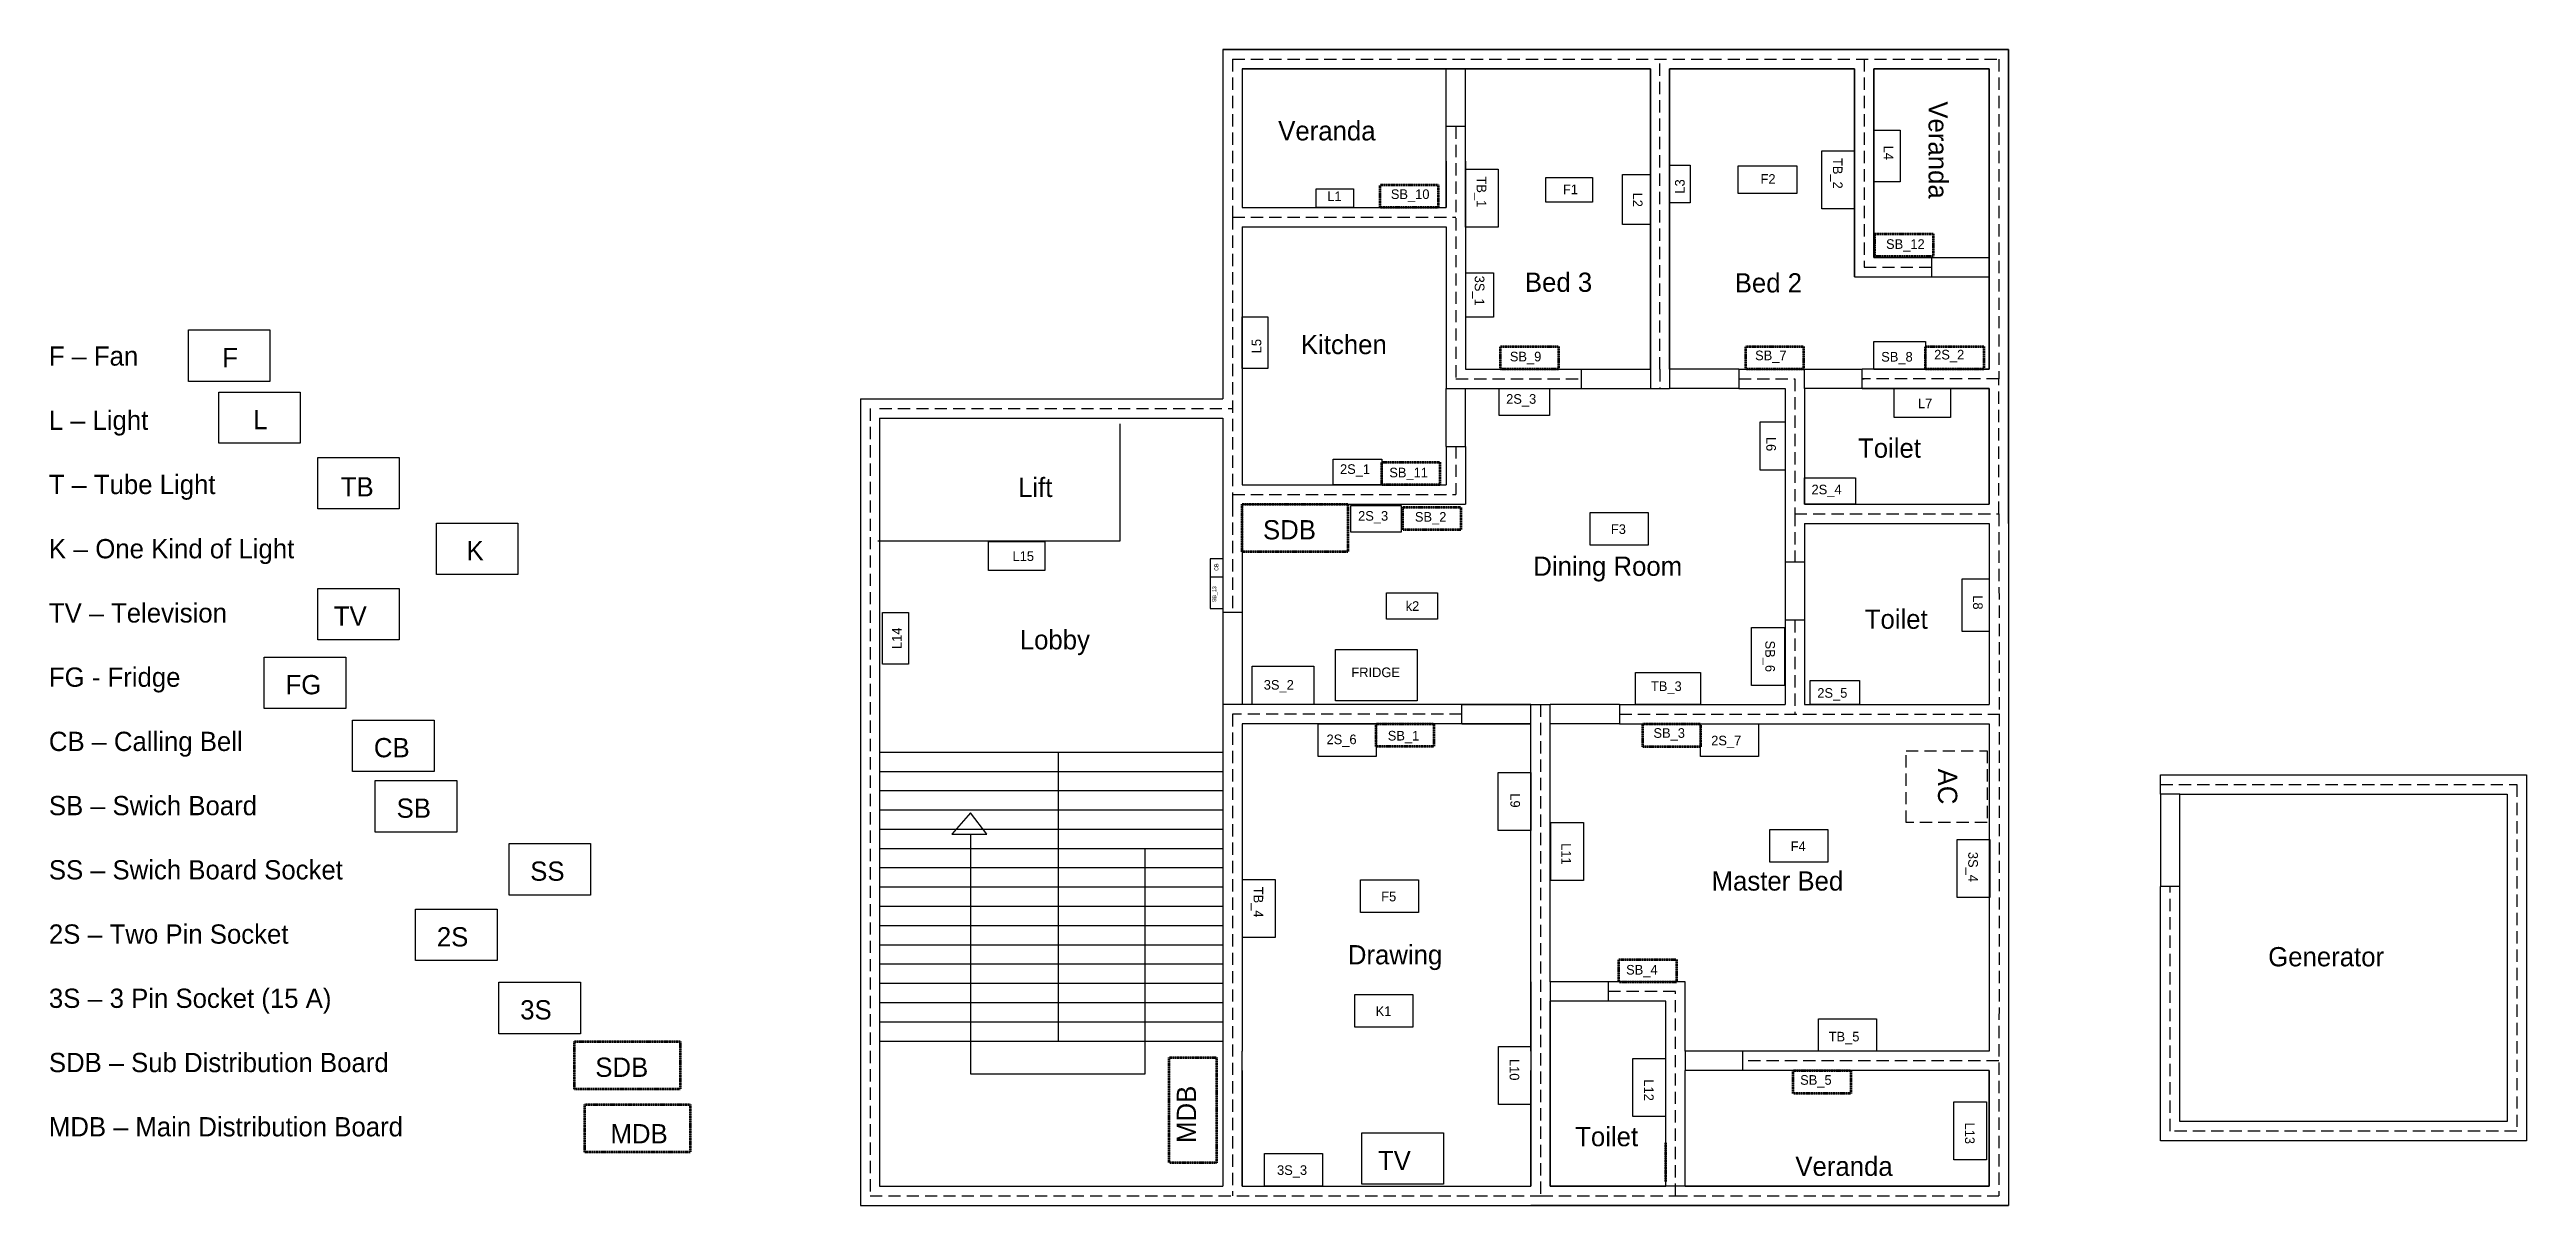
# Model space of a CAD drawing. Header units: inches. Extents: x -153 to 1134, y 119 to 719.
import ezdxf

# ---------------------------------------------------------------- set-up
doc = ezdxf.new("R2010")
doc.units = ezdxf.units.IN
doc.header["$MEASUREMENT"] = 0
doc.linetypes.add('DASHDOT2', pattern=[0.5, 0.25, -0.125, 0, -0.125])
doc.linetypes.add('DASHED2', pattern=[9.525, 6.35, -3.175])

msp = doc.modelspace()

# ---------------------------------------------------------------- linework, layer by layer
for p, q in [((456.7, 719), (864.7, 719)), ((466.7, 709), (572.7, 709)), ((466.7, 709), (466.7, 637)), ((582.7, 709), (678.7, 709)), ((688.7, 709), (784.7, 709)), ((794.7, 709), (854.7, 709)), ((794.7, 709), (794.7, 611)), ((854.7, 709), (854.7, 553)), ((864.7, 719), (864.7, 119)), ((456.7, 627), (456.7, 537.6)), ((466.7, 627), (466.7, 493)), ((466.7, 627), (466.7, 493)), ((794.7, 611), (824.7, 611)), ((784.7, 601), (824.7, 601)), ((642.7, 553), (642.7, 543)), ((642.7, 553), (678.7, 553)), ((642.7, 543), (678.7, 543)), ((678.7, 553), (678.7, 543)), ((854.7, 543), (854.7, 483)), ((268.4, 537.6), (268.4, 119)), ((268.4, 537.6), (456.7, 537.6)), ((278.4, 527.6), (278.4, 129)), ((278.4, 527.6), (456.7, 527.6)), ((456.7, 527.6), (456.7, 427)), ((403.3, 463.9), (403.3, 524.7)), ((572.7, 513), (572.7, 493)), ((582.7, 513), (582.7, 483)), ((466.7, 493), (572.7, 493)), ((278.4, 483), (278.4, 129)), ((466.7, 483), (466.7, 431)), ((466.7, 483), (466.7, 427)), ((466.7, 483), (582.7, 483)), ((277.5, 463.9), (403.3, 463.9)), ((748.7, 473), (748.7, 453)), ((758.7, 473), (758.7, 453)), ((854.7, 473), (854.7, 379)), ((456.3, 454.6), (450.1, 454.6)), ((450.1, 454.6), (450.1, 449.5)), ((450.1, 449.5), (450.1, 445.2)), ((450.1, 445.2), (457, 445.2)), ((748.7, 423), (748.7, 379)), ((758.7, 423), (758.7, 379)), ((456.7, 379), (456.7, 129)), ((616.7, 379), (456.7, 379)), ((616.7, 379), (626.7, 379)), ((466.7, 369), (466.7, 199)), ((616.7, 369), (466.7, 369)), ((854.7, 369), (854.7, 199)), ((278.4, 354.3), (456.7, 354.3)), ((371.2, 354.3), (371.2, 204.3)), ((278.4, 344.3), (456.7, 344.3)), ((943.7, 342.5), (1133.7, 342.5)), ((943.7, 332.5), (943.7, 342.5)), ((1133.7, 342.5), (1133.7, 152.5)), ((278.4, 334.3), (456.7, 334.3)), ((278.4, 324.3), (456.7, 324.3)), ((325.6, 322.8), (315.8, 311.7)), ((334.1, 311.7), (325.6, 322.8)), ((953.7, 332.5), (1123.7, 332.5)), ((1123.7, 332.5), (1123.7, 162.5)), ((278.4, 314.3), (456.7, 314.3)), ((315.8, 311.7), (334.1, 311.7)), ((325.6, 311.1), (325.6, 187.2)), ((278.4, 304.3), (456.7, 304.3)), ((416.3, 187.2), (416.3, 304.3)), ((278.4, 294.3), (456.7, 294.3)), ((278.4, 284.3), (456.7, 284.3)), ((943.7, 152.5), (943.7, 284.5)), ((953.7, 162.5), (953.7, 284.5)), ((953.7, 284.5), (953.7, 284.5)), ((278.4, 274.3), (456.7, 274.3)), ((278.4, 264.3), (456.7, 264.3)), ((278.4, 254.3), (456.7, 254.3)), ((278.4, 244.3), (456.7, 244.3)), ((278.4, 234.3), (456.7, 234.3)), ((278.4, 224.3), (456.7, 224.3)), ((278.4, 214.3), (456.7, 214.3)), ((278.4, 204.3), (456.7, 204.3)), ((466.7, 129), (466.7, 199)), ((854.7, 199), (726.7, 199)), ((325.6, 187.2), (416.3, 187.2)), ((466.7, 189), (466.7, 129)), ((854.7, 189), (726.7, 189)), ((854.7, 189), (854.7, 129)), ((854.7, 129), (854.7, 189)), ((1123.7, 162.5), (953.7, 162.5)), ((1133.7, 152.5), (943.7, 152.5)), ((278.4, 129), (456.7, 129)), ((466.7, 129), (616.7, 129)), ((626.7, 129), (686.7, 129)), ((854.7, 129), (626.7, 129)), ((696.7, 129), (854.7, 129)), ((268.4, 119), (461.7, 119)), ((456.7, 119), (864.7, 119))]:
    msp.add_line(p, q)
at = {"linetype": 'DASHED2'}
for p, q in [((461.7, 714), (859.7, 714)), ((789.7, 714), (789.7, 606)), ((859.7, 714), (859.7, 548)), ((461.7, 632), (461.7, 483)), ((789.7, 606), (824.7, 606)), ((683.7, 553), (683.7, 543)), ((273.4, 532.6), (273.4, 124)), ((278.4, 532.6), (461.7, 532.6)), ((577.7, 513), (577.7, 488)), ((461.7, 488), (577.7, 488)), ((461.7, 483), (461.7, 427)), ((753.7, 478), (753.7, 453)), ((859.7, 478), (859.9, 374.1)), ((753.7, 422.8), (753.7, 374)), ((461.7, 374), (461.7, 124)), ((580.7, 374), (461.7, 374)), ((859.9, 374.1), (859.7, 124)), ((943.7, 337.5), (1128.7, 337.5)), ((1128.7, 337.5), (1128.7, 157.5)), ((948.7, 157.5), (948.7, 284.5)), ((859.7, 194), (726.7, 194)), ((1128.7, 157.5), (948.7, 157.5)), ((273.4, 124), (621.7, 124)), ((691.7, 124), (859.7, 124))]:
    msp.add_line(p, q, dxfattribs=at)
at = {"color": 1}
for p, q in [((572.7, 679), (572.7, 709)), ((572.7, 709), (582.7, 709)), ((582.7, 679), (582.7, 709)), ((582.7, 679), (572.7, 679)), ((824.7, 611), (824.7, 601)), ((824.7, 611), (854.7, 611)), ((824.7, 601), (854.7, 601)), ((572.7, 513), (572.7, 543)), ((582.7, 513), (582.7, 543)), ((688.7, 553), (688.7, 543)), ((724.7, 553), (688.7, 553)), ((724.7, 543), (688.7, 543)), ((724.7, 553), (724.7, 543)), ((758.7, 543), (758.7, 553)), ((758.7, 553), (788.7, 553)), ((788.7, 543), (758.7, 543)), ((788.7, 543), (788.7, 553)), ((572.7, 513), (582.7, 513)), ((748.7, 453), (758.7, 453)), ((748.7, 453), (748.7, 423)), ((758.7, 453), (758.7, 423)), ((456.7, 427), (466.7, 427)), ((456.7, 427), (456.7, 379)), ((466.7, 427), (466.7, 379)), ((748.7, 423), (758.7, 423)), ((580.7, 369), (580.7, 379)), ((580.7, 379), (616.7, 379)), ((616.7, 369), (616.7, 379)), ((626.7, 369), (626.7, 379)), ((662.7, 379), (626.7, 379)), ((662.7, 379), (662.7, 369)), ((580.7, 369), (616.7, 369)), ((662.7, 369), (626.7, 369)), ((953.7, 332.5), (943.7, 332.5)), ((943.7, 332.5), (943.7, 284.5)), ((953.7, 284.5), (953.7, 332.5)), ((953.7, 284.5), (943.7, 284.5)), ((626.7, 235), (626.7, 225)), ((656.7, 235), (626.7, 235)), ((656.7, 235), (656.7, 225)), ((656.7, 225), (626.7, 225)), ((696.7, 199), (696.7, 189)), ((726.7, 199), (696.7, 199)), ((726.7, 189), (726.7, 199)), ((726.7, 189), (696.7, 189))]:
    msp.add_line(p, q, dxfattribs=at)
at = {"color": 3}
for p, q in [((450.1, 445.2), (450.1, 428.8)), ((450.1, 428.8), (456.3, 428.8))]:
    msp.add_line(p, q, dxfattribs=at)
at = {"linetype": 'DASHDOT2', "lineweight": 100}
msp.add_line((686.7, 131.4), (686.7, 151.4), dxfattribs=at)
for points in [[(582.7, 719), (456.7, 719), (456.7, 627)], [(582.7, 709), (466.7, 709), (466.7, 637), (572.7, 637), (572.7, 679)], [(688.7, 719), (572.7, 719)], [(678.7, 553), (678.7, 709), (582.7, 709)], [(794.7, 719), (678.7, 719)], [(678.7, 709), (678.7, 553)], [(784.7, 601), (784.7, 709), (688.7, 709), (688.7, 553)], [(688.7, 553), (688.7, 709)], [(864.7, 543), (864.7, 719), (784.7, 719)], [(784.7, 709), (784.7, 601)], [(794.7, 553), (854.7, 553), (854.7, 709), (794.7, 709), (794.7, 611)], [(794.7, 611), (794.7, 709)], [(582.7, 627), (582.7, 679)], [(572.7, 661), (572.7, 637)], [(582.7, 661), (582.7, 553), (642.7, 553)], [(466.7, 627), (572.7, 627)], [(572.7, 627), (572.7, 543)], [(572.7, 543), (642.7, 543)], [(678.7, 543), (688.7, 543)], [(678.7, 543), (688.7, 543)], [(724.7, 553), (758.7, 553)], [(724.7, 543), (748.7, 543)], [(758.7, 553), (748.7, 553)], [(748.7, 543), (748.7, 473)], [(758.7, 543), (758.7, 483), (854.7, 483), (854.7, 543), (788.7, 543)], [(854.7, 553), (788.7, 553)], [(788.7, 548), (789.7, 548)], [(788.7, 543), (854.7, 543)], [(788.7, 543), (794.7, 543)], [(864.7, 473), (864.7, 553)], [(758.7, 473), (854.7, 473)], [(864.7, 379), (864.7, 119), (616.7, 119)], [(662.7, 379), (748.7, 379)], [(758.7, 379), (854.7, 379)], [(616.7, 199), (616.7, 369)], [(626.7, 235), (626.7, 369)], [(662.7, 369), (854.7, 369), (854.7, 199)], [(616.7, 235), (616.7, 199)], [(696.7, 199), (696.7, 235), (656.7, 235)], [(686.7, 129), (626.7, 129), (626.7, 225)], [(626.7, 225), (626.7, 129), (686.7, 129), (686.7, 225), (656.7, 225)], [(616.7, 199), (616.7, 129)], [(616.7, 129), (616.7, 189)], [(854.7, 189), (854.7, 129), (696.7, 129)], [(696.7, 129), (696.7, 189)], [(616.7, 119), (696.7, 119)]]:
    msp.add_lwpolyline(points)
at = {"linetype": 'DASHED2'}
for points in [[(461.7, 714), (461.7, 632)], [(683.7, 553), (683.7, 714)], [(577.7, 679), (577.7, 548), (642.7, 548)], [(461.7, 632), (577.7, 632)], [(724.7, 548), (753.7, 548)], [(753.7, 548), (753.7, 478), (859.7, 478), (859.7, 548), (788.7, 548)], [(621.7, 379), (621.7, 124), (691.7, 124), (691.7, 230), (656.7, 230)], [(662.7, 374), (758.7, 374)], [(758.7, 374), (859.7, 374)]]:
    msp.add_lwpolyline(points, dxfattribs=at)
for points in [[(808.5, 677.2), (808.5, 650.3), (794.7, 650.3), (794.7, 677.2)], [(599.6, 656.8), (599.6, 626.7), (582.7, 626.7), (582.7, 656.8)], [(699.4, 639.4), (688.8, 639.4), (688.8, 659), (699.4, 659)], [(724.3, 658.7), (754.8, 658.7), (754.8, 644.2), (724.3, 644.2)], [(784.7, 666.4), (784.7, 636.3), (767.7, 636.3), (767.7, 666.4)], [(505.1, 646.7), (524.5, 646.7), (524.5, 637), (505.1, 637)], [(624.4, 652.5), (648.6, 652.5), (648.6, 639.8), (624.4, 639.8)], [(664.2, 654.2), (678.8, 654.2), (678.8, 628.1), (664.2, 628.1)], [(582.8, 603.1), (597.2, 603.1), (597.2, 580), (582.8, 580)], [(466.7, 553.4), (466.7, 580.3), (480.1, 580.3), (480.1, 553.4)], [(-80.6, 573.4), (-38.3, 573.4), (-38.3, 546.7), (-80.6, 546.7)], [(-64.9, 541.2), (-22.6, 541.2), (-22.6, 514.6), (-64.9, 514.6)], [(600.1, 543), (626.3, 543), (626.3, 529.1), (600.1, 529.1)], [(805.3, 543), (834.5, 543), (834.5, 528), (805.3, 528)], [(748.7, 525.7), (748.7, 500.6), (735.8, 500.6), (735.8, 525.7)], [(-13.4, 507.2), (28.9, 507.2), (28.9, 480.5), (-13.4, 480.5)], [(514, 506.3), (539.2, 506.3), (539.2, 493), (514, 493)], [(758.7, 496.6), (785.3, 496.6), (785.3, 483), (758.7, 483)], [(523.1, 482.3), (549.3, 482.3), (549.3, 468.4), (523.1, 468.4)], [(647.4, 478.7), (677.5, 478.7), (677.5, 461.7), (647.4, 461.7)], [(48.2, 473.2), (90.5, 473.2), (90.5, 446.5), (48.2, 446.5)], [(335, 463.6), (364.2, 463.6), (364.2, 448.6), (335, 448.6)], [(-13.4, 439.2), (28.9, 439.2), (28.9, 412.5), (-13.4, 412.5)], [(854.7, 444.2), (854.7, 416.9), (840.7, 416.9), (840.7, 444.2)], [(279.9, 399.9), (279.9, 426.8), (293.3, 426.8), (293.3, 399.9)], [(541.6, 436.9), (568.1, 436.9), (568.1, 423.3), (541.6, 423.3)], [(-41.2, 403.6), (1.1, 403.6), (1.1, 377), (-41.2, 377)], [(471.8, 398.9), (503.9, 398.9), (503.9, 379), (471.8, 379)], [(515.2, 407.5), (557.5, 407.5), (557.5, 380.9), (515.2, 380.9)], [(670.9, 395.6), (704.8, 395.6), (704.8, 379), (670.9, 379)], [(761.7, 391.4), (787.3, 391.4), (787.3, 379), (761.7, 379)], [(4.6, 370.9), (47, 370.9), (47, 344.2), (4.6, 344.2)], [(506.1, 368.9), (536.2, 368.9), (536.2, 352), (506.1, 352)], [(704.7, 369), (734.9, 369), (734.9, 352), (704.7, 352)], [(616.7, 343.7), (616.7, 313.6), (599.7, 313.6), (599.7, 343.7)], [(643.9, 317.8), (643.9, 287.7), (627, 287.7), (627, 317.8)], [(740.8, 314.1), (770.9, 314.1), (770.9, 297.1), (740.8, 297.1)], [(855, 309), (855, 278.8), (838, 278.8), (838, 309)], [(85.9, 306.8), (128.2, 306.8), (128.2, 280.1), (85.9, 280.1)], [(483.8, 288.1), (483.8, 258), (466.8, 258), (466.8, 288.1)], [(528.1, 287.9), (558.2, 287.9), (558.2, 271), (528.1, 271)], [(37.4, 272.7), (79.7, 272.7), (79.7, 246.1), (37.4, 246.1)], [(80.6, 234.8), (123, 234.8), (123, 208.1), (80.6, 208.1)], [(525.2, 228.5), (555.3, 228.5), (555.3, 211.5), (525.2, 211.5)], [(766.1, 215.9), (796.2, 215.9), (796.2, 199), (766.1, 199)], [(616.7, 201.5), (616.7, 171.4), (599.8, 171.4), (599.8, 201.5)], [(686.6, 195.2), (686.6, 165.1), (669.6, 165.1), (669.6, 195.2)], [(853.3, 172.8), (853.3, 142.7), (836.3, 142.7), (836.3, 172.8)], [(528.9, 156.6), (571.3, 156.6), (571.3, 130), (528.9, 130)], [(478.3, 146), (508.4, 146), (508.4, 129), (478.3, 129)]]:
    msp.add_lwpolyline(points, close=True)
at = {"color": 3, "linetype": 'DASHDOT2', "lineweight": 100}
for points in [[(538.3, 648.8), (568.4, 648.8), (568.4, 637), (538.3, 637)], [(795.3, 623.3), (825.6, 623.3), (825.6, 611.5), (795.3, 611.5)], [(600.9, 564.8), (631, 564.8), (631, 553), (600.9, 553)], [(728.2, 564.8), (758.3, 564.8), (758.3, 553), (728.2, 553)], [(539.2, 504.8), (569.3, 504.8), (569.3, 493), (539.2, 493)], [(550.1, 481.5), (580.2, 481.5), (580.2, 469.7), (550.1, 469.7)], [(536.2, 369), (566.3, 369), (566.3, 357.2), (536.2, 357.2)], [(674.7, 368.9), (704.7, 368.9), (704.7, 357.1), (674.7, 357.1)], [(662.3, 246.6), (692.3, 246.6), (692.3, 234.8), (662.3, 234.8)], [(752.8, 189), (782.9, 189), (782.9, 177.1), (752.8, 177.1)]]:
    msp.add_lwpolyline(points, close=True, dxfattribs=at)
at = {"color": 3}
for points in [[(794.7, 567.5), (821.6, 567.5), (821.6, 553), (794.7, 553)], [(748.3, 419), (748.3, 388.9), (731.3, 388.9), (731.3, 419)], [(16.4, 339.5), (58.8, 339.5), (58.8, 312.8), (16.4, 312.8)]]:
    msp.add_lwpolyline(points, close=True, dxfattribs=at)
at = {"linetype": 'DASHDOT2', "lineweight": 100}
msp.add_lwpolyline([(821.6, 564.8), (851.9, 564.8), (851.9, 553), (821.6, 553)], close=True, dxfattribs=at)
at = {"color": 6, "linetype": 'DASHDOT2', "lineweight": 100}
for points in [[(466.7, 483), (521.5, 483), (521.5, 458.3), (466.7, 458.3)], [(119.9, 204), (174.7, 204), (174.7, 179.3), (119.9, 179.3)]]:
    msp.add_lwpolyline(points, close=True, dxfattribs=at)
at = {"linetype": 'DASHED2'}
msp.add_lwpolyline([(811.5, 354.9), (853.6, 354.9), (853.6, 317.7), (811.5, 317.7)], close=True, dxfattribs=at)
at = {"color": 5, "linetype": 'DASHDOT2', "lineweight": 100}
for points in [[(428.7, 141), (428.7, 195.8), (453.4, 195.8), (453.4, 141)], [(125.2, 171.3), (180, 171.3), (180, 146.6), (125.2, 146.6)]]:
    msp.add_lwpolyline(points, close=True, dxfattribs=at)

# ---------------------------------------------------------------- texts
for s, insert, char_height, width, attachment_point in [('Veranda', (485.4, 681.8), 10, 124.016, 1), ('L1', (510.9, 645.3), 5, 79.477, 1), ('SB_10', (543.9, 646.4), 5, 37.828, 1), ('F1', (633.3, 648.9), 5, 33.093, 1), ('F2', (735.9, 654.3), 5, 13.37, 1), ('SB_12', (801.1, 620.5), 5, 37.828, 1), ('Bed 3', (631, 603.2), 10, 73.985, 2), ('Bed 2', (740, 597.8), 10, 73.985, 5), ('Kitchen', (519.5, 565.8), 10, 73.985, 5), ('F {\\fArial|b0|i0|c0|p34;–} Fan \\P\\PL {\\fArial|b0|i0|c0|p34;–} Light \\P\\PT {\\fArial|b0|i0|c0|p34;–} Tube Light \\P\\PK {\\fArial|b0|i0|c0|p34;–} One Kind of Light \\P\\PTV {\\fArial|b0|i0|c0|p34;–} Television\\P\\PFG - Fridge\\P\\PCB {\\fArial|b0|i0|c0|p34;–} Calling Bell \\P\\PSB {\\fArial|b0|i0|c0|p34;–} Swich Board \\P\\PSS {\\fArial|b0|i0|c0|p34;–} Swich Board Socket \\P\\P2S {\\fArial|b0|i0|c0|p34;–} Two Pin Socket\\P\\P3S {\\fArial|b0|i0|c0|p34;–} 3 Pin Socket (15 A)\\P\\PSDB {\\fArial|b0|i0|c0|p34;–} Sub Distribution Board \\P\\PMDB {\\fArial|b0|i0|c0|p34;–} Main Distribution Board', (-153.1, 564.9), 10, 378.703, 1), ('{\\C3;F}', (-59, 559.1), 10, 26.678, 5), ('SB_9', (605.7, 562.1), 5, 37.828, 1), ('SB_7', (733.1, 562.7), 5, 37.828, 1), ('SB_8', (798.6, 562), 5, 37.828, 1), ('2S_2', (826.1, 563.1), 5, 67.556, 1), ('{\\C3;L}', (-43.3, 526.9), 10, 26.678, 5), ('2S_3', (603.8, 540.1), 5, 74.112, 1), ('L7', (817.7, 537.8), 5, 13.673, 1), ('Toilet', (802.9, 517.1), 10, 73.985, 2), ('2S_1', (517.5, 503.7), 5, 17.984, 1), ('SB_11', (543.1, 501.9), 5, 37.828, 1), ('{\\C3;TB}', (-1.5, 497), 10, 26.678, 1), ('Lift', (359.2, 496.7), 10, 201.448, 2), ('2S_4', (762.4, 493.1), 5, 20.147, 1), ('{\\C3;2S_3}', (526.9, 479.4), 5, 20.521, 1), ('SB_2', (556.4, 478.9), 5, 37.828, 1), ('{\\C3;K}', (63.8, 463.9), 10, 22.078, 1), ('SDB', (477.5, 474.7), 10, 36.148, 1), ('F3', (658.2, 472.5), 5, 11.807, 1), ('L15', (347.4, 458.5), 5, 13.673, 1), ('Dining Room', (617.9, 455.8), 10, 100.239, 1), ('{\\C3;TV}', (-5.1, 429.9), 10, 26.678, 1), ('Toilet', (806.4, 428.3), 10, 73.985, 2), ('{\\C3;FG}', (-30.2, 394.3), 10, 32.197, 1), ('3S_2', (477.9, 391.7), 5, 56.498, 1), ('{\\C0;FRIDGE}', (523.4, 398.2), 5, 26.678, 1), ('TB_3', (679, 391), 5, 20.017, 1), ('2S_5', (765.4, 387.5), 5, 20.079, 1), ('{\\C3;CB}', (15.7, 361.6), 10, 32.197, 1), ('2S_6', (510.5, 363.4), 5, 37.828, 1), ('SB_1', (542.3, 365.3), 5, 37.828, 1), ('SB_3', (680.3, 366.7), 5, 37.828, 1), ('2S_7', (710.3, 362.8), 5, 19.379, 1), ('{\\C3;SB}', (27.5, 330.2), 10, 32.197, 1), ('{\\C3;SS}', (96.9, 297.5), 10, 32.197, 1), ('F4', (751.6, 307.9), 5, 37.828, 1), ('Master Bed', (710.5, 292.4), 10, 101.137, 1), ('F5', (538.9, 281.8), 5, 37.828, 1), ('{\\C3;2S}', (48.4, 263.4), 10, 32.197, 1), ('Drawing', (546.1, 254.1), 10, 73.985, 2), ('Generator', (999.6, 248), 10, 95.331, 4), ('SB_4', (666.1, 243.8), 5, 37.828, 1), ('{\\C3;3S}', (91.7, 225.5), 10, 32.197, 1), ('K1', (536, 222.3), 5, 37.828, 1), ('TB_5', (771.3, 209.1), 5, 37.828, 1), ('SDB', (130.7, 195.7), 10, 36.148, 1), ('SB_5', (756.5, 186.6), 5, 37.828, 1), ('MDB', (138.6, 161.2), 10, 49.804, 1), ('Toilet', (656, 159.7), 10, 73.985, 2), ('{\\C0;TV}', (537.2, 147.3), 10, 26.678, 1), ('Veranda', (754, 144.3), 10, 352.949, 1), ('3S_3', (484.8, 139.8), 5, 37.828, 1)]:
    msp.add_mtext(s, dxfattribs=dict(insert=insert, char_height=char_height, width=width, attachment_point=attachment_point))
for s, insert, char_height, width, attachment_point, rotation in [('Veranda', (833.2, 692.1), 10, 73.985, 1, 270), ('TB_2', (778.5, 662.7), 5, 37.828, 1, 270), ('L4', (804.9, 669.1), 5, 13.291, 1, 270), ('TB_1', (593.5, 653.1), 5, 37.828, 1, 270), ('L2', (672.1, 641), 5, 26.678, 5, 270), ('L3', (691.5, 644.2), 5, 12.173, 1, 90), ('3S_1', (592.5, 601.6), 5, 57.367, 1, 270), ('L5', (471.6, 561.3), 5, 13.7, 1, 90), ('L6', (743.9, 517.9), 5, 11.632, 1, 270), ('CB', (452.3, 448.4), 2, 22.588, 1, 90), ('SB_13', (451.2, 432.1), 2, 13.7, 1, 90), ('L8', (851.3, 435.7), 5, 12.838, 1, 270), ('L14', (284.8, 407.8), 5, 13.7, 1, 90), ('SB_6', (743.4, 412.2), 5, 37.828, 1, 270), ('AC', (838.1, 345.7), 10, 26.275, 1, 270), ('L9', (611, 332.9), 5, 37.828, 1, 270), ('L11', (637.5, 307), 5, 37.828, 1, 270), ('3S_4', (848.8, 302.5), 5, 37.828, 1, 270), ('TB_4', (477.6, 284.4), 5, 37.828, 1, 270), ('L10', (610.6, 195), 5, 37.828, 1, 270), ('MDB', (432.7, 151.4), 10, 49.804, 1, 90), ('L12', (680.4, 184.4), 5, 37.828, 1, 270), ('L13', (847.1, 162), 5, 37.828, 1, 270)]:
    msp.add_mtext(s, dxfattribs=dict(insert=insert, char_height=char_height, width=width, attachment_point=attachment_point, rotation=rotation))
at = {"color": 0, "insert": (551.6, 432.6), "char_height": 5, "width": 12.902, "attachment_point": 1}
msp.add_mtext('k2', dxfattribs=at)
at = {"linetype": 'DASHED2', "insert": (369.4, 417.6), "char_height": 10, "width": 105.432, "attachment_point": 2}
msp.add_mtext('Lobby', dxfattribs=at)

doc.saveas('drawing.dxf')
